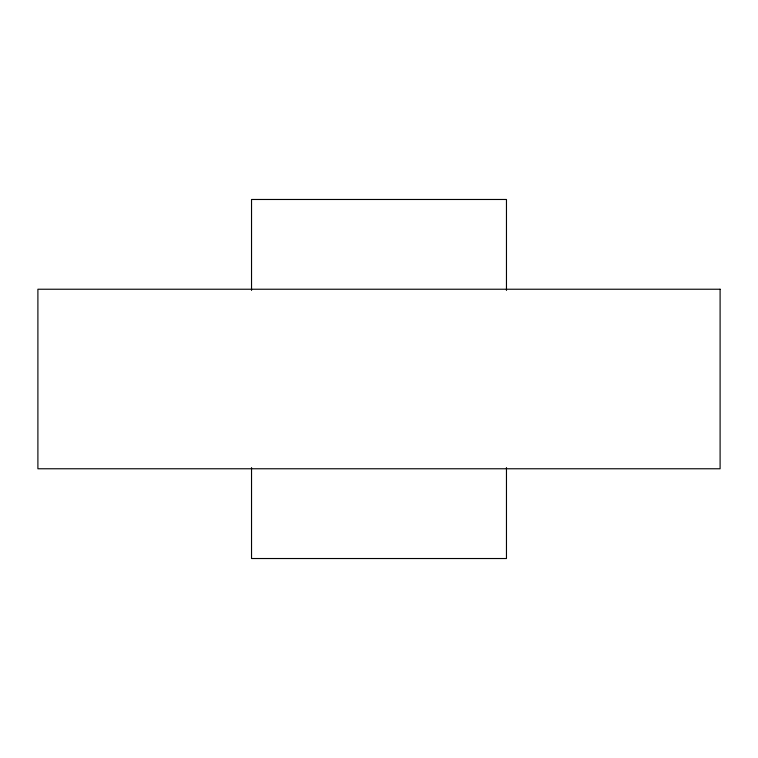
<?xml version="1.0" encoding="UTF-8"?>
<svg xmlns="http://www.w3.org/2000/svg" width="758" height="758" viewBox="0 0 758 758"><rect width="100%" height="100%" fill="white"/><g stroke="black" fill="none" stroke-linecap="round" stroke-linejoin="round"><path stroke-width="1.14" d="M506.467 290.418L506.467 199.477L251.533 199.477L251.533 290.418M506.467 467.582L506.467 558.523L251.533 558.523L251.533 467.582M720.1 289.234L37.9 289.234L37.9 468.766L720.1 468.766L720.1 289.234"/></g></svg>
